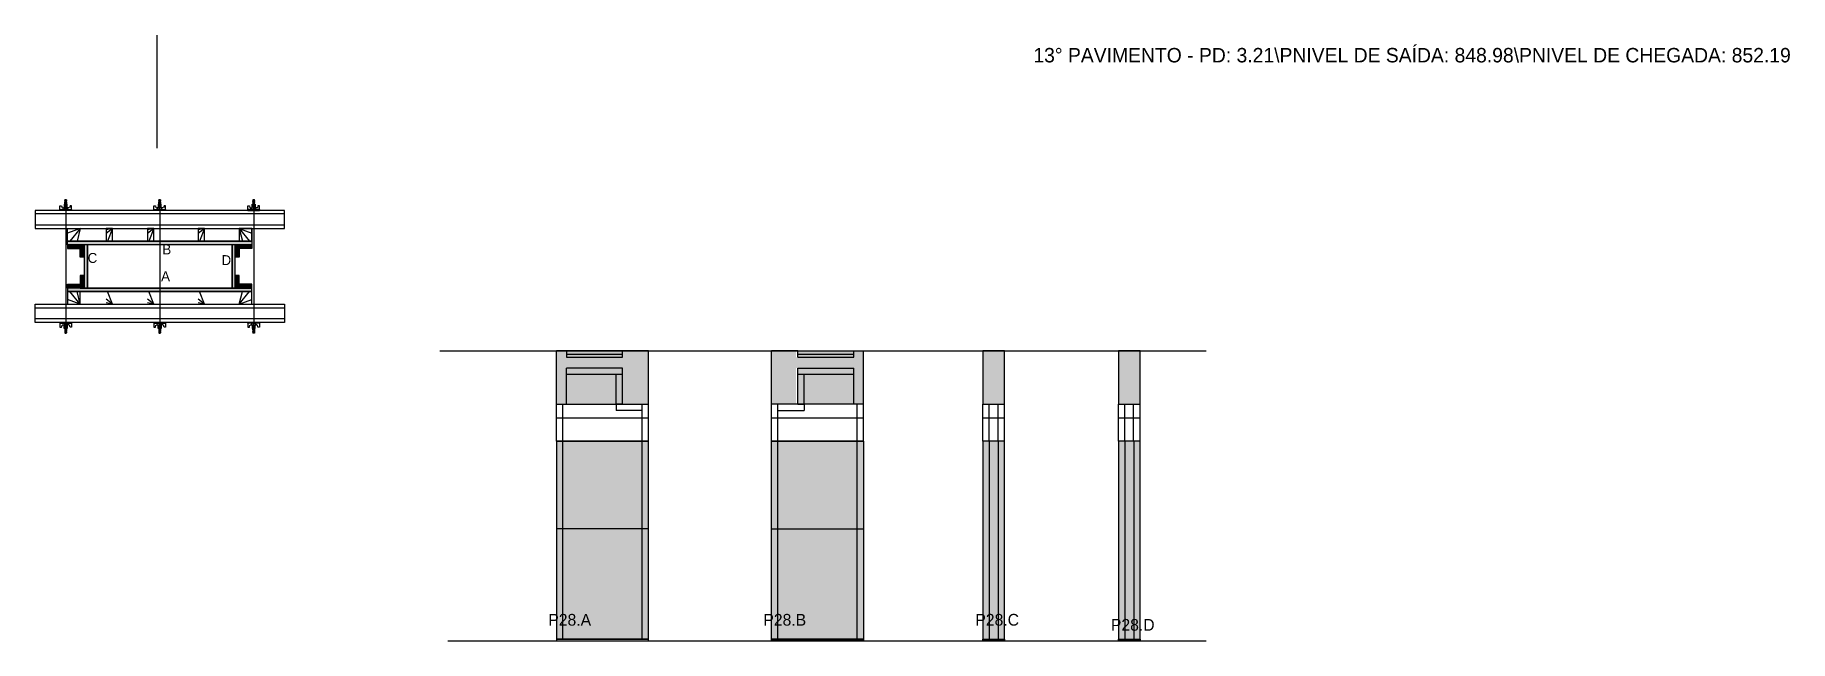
# Model space of a CAD drawing. Header units: metres. Extents: x 2891 to 4834, y 2999 to 3670.
import ezdxf

# ---------------------------------------------------------------- set-up
doc = ezdxf.new("R2010")
doc.units = ezdxf.units.M
for name, color, linetype in [('CHAPA', 7, 'Continuous'), ('COTA', 7, 'Continuous'), ('Hachura', 7, 'Continuous'), ('Madeira', 7, 'Continuous'), ('NOMENCLATURA', 7, 'Continuous'), ('Nível', 7, 'Continuous'), ('Painéis', 7, 'Continuous'), ('Perfil Metálico', 7, 'Continuous'), ('SARR_2.2x7', 7, 'Continuous'), ('SARRAFO', 7, 'Continuous'), ('Texto Seção', 7, 'Continuous'), ('TEXTO_GERAL', 7, 'Continuous')]:
    doc.layers.add(name, color=color, linetype=linetype)

msp = doc.modelspace()

# ---------------------------------------------------------------- hatches: boundary and pattern name
at = {"layer": 'COTA'}
h = msp.add_hatch(color=7, dxfattribs=at)
h.dxf.hatch_style = 1
h.paths.add_polyline_path([(3570.2, 3320.2), (3541.2, 3320.2), (3541.2, 3313.2), (3479.2, 3313.2), (3479.2, 3320.2), (3468.2, 3320.2), (3468.2, 3261.2), (3479.2, 3261.2), (3479.2, 3301.2), (3541.2, 3301.2), (3541.2, 3261.2), (3570.2, 3261.2), (3570.2, 3320.2)])
h = msp.add_hatch(color=7, dxfattribs=at)
h.dxf.hatch_style = 1
h.paths.add_polyline_path([(3733.3, 3301.2), (3797.3, 3301.2), (3797.3, 3261.2), (3808.3, 3261.2), (3808.3, 3320.2), (3797.3, 3320.2), (3797.3, 3313.2), (3733.3, 3313.2), (3733.3, 3320.2), (3706.3, 3320.2), (3706.3, 3261.2), (3733.3, 3261.2), (3733.3, 3301.2)])
h = msp.add_hatch(color=7, dxfattribs=at)
h.dxf.hatch_style = 1
h.paths.add_polyline_path([(3940.3, 3261.2), (3964.3, 3261.2), (3964.3, 3261.2), (3964.3, 3320.2), (3964.3, 3320.2), (3940.3, 3320.2), (3940.3, 3320.2), (3940.3, 3261.2)])
h = msp.add_hatch(color=7, dxfattribs=at)
h.dxf.hatch_style = 1
h.paths.add_polyline_path([(4090.3, 3261.2), (4114.3, 3261.2), (4114.3, 3261.2), (4114.3, 3320.2), (4114.3, 3320.2), (4090.3, 3320.2), (4090.3, 3320.2), (4090.3, 3261.2)])
at = {"layer": 'Hachura'}
h = msp.add_hatch(color=7, dxfattribs=at)
h.dxf.hatch_style = 1
h.paths.add_polyline_path([(2927, 3437.9), (2927, 3441.9), (2927, 3441.9), (3131, 3441.9), (3131, 3441.9), (3131, 3437.9), (3131, 3437.9), (2927, 3437.9)])
h = msp.add_hatch(color=7, dxfattribs=at)
h.dxf.hatch_style = 1
h.paths.add_polyline_path([(2927, 3437.9), (2927, 3441.9), (2927, 3441.9), (3131, 3441.9), (3131, 3441.9), (3131, 3437.9), (3131, 3437.9), (2927, 3437.9)])
h = msp.add_hatch(color=7, dxfattribs=at)
h.dxf.hatch_style = 1
h.paths.add_polyline_path([(2941, 3437.9), (2941, 3433.5), (2941, 3433.5), (2927, 3433.5), (2927, 3433.5), (2927, 3437.9), (2927, 3437.9), (2941, 3437.9)])
h = msp.add_hatch(color=7, dxfattribs=at)
h.dxf.hatch_style = 1
h.paths.add_polyline_path([(2945.4, 3437.9), (2941, 3437.9), (2941, 3437.9), (2941, 3423.9), (2941, 3423.9), (2945.4, 3423.9), (2945.4, 3423.9), (2945.4, 3437.9)])
h = msp.add_hatch(color=7, dxfattribs=at)
h.dxf.hatch_style = 1
h.paths.add_polyline_path([(2949, 3437.9), (2945.4, 3437.9), (2945.4, 3437.9), (2945.4, 3389.9), (2945.4, 3389.9), (2949, 3389.9), (2949, 3389.9), (2949, 3437.9)])
h = msp.add_hatch(color=7, dxfattribs=at)
h.dxf.hatch_style = 1
h.paths.add_polyline_path([(2949, 3437.9), (2945.4, 3437.9), (2945.4, 3437.9), (2945.4, 3389.9), (2945.4, 3389.9), (2949, 3389.9), (2949, 3389.9), (2949, 3437.9)])
h = msp.add_hatch(color=7, dxfattribs=at)
h.dxf.hatch_style = 1
h.paths.add_polyline_path([(3112.6, 3437.9), (3109, 3437.9), (3109, 3437.9), (3109, 3389.9), (3109, 3389.9), (3112.6, 3389.9), (3112.6, 3389.9), (3112.6, 3437.9)])
h = msp.add_hatch(color=7, dxfattribs=at)
h.dxf.hatch_style = 1
h.paths.add_polyline_path([(3112.6, 3437.9), (3109, 3437.9), (3109, 3437.9), (3109, 3389.9), (3109, 3389.9), (3112.6, 3389.9), (3112.6, 3389.9), (3112.6, 3437.9)])
h = msp.add_hatch(color=7, dxfattribs=at)
h.dxf.hatch_style = 1
h.paths.add_polyline_path([(3117, 3437.9), (3112.6, 3437.9), (3112.6, 3437.9), (3112.6, 3423.9), (3112.6, 3423.9), (3117, 3423.9), (3117, 3423.9), (3117, 3437.9)])
h = msp.add_hatch(color=7, dxfattribs=at)
h.dxf.hatch_style = 1
h.paths.add_polyline_path([(3117, 3437.9), (3117, 3433.5), (3117, 3433.5), (3131, 3433.5), (3131, 3433.5), (3131, 3437.9), (3131, 3437.9), (3117, 3437.9)])
h = msp.add_hatch(color=7, dxfattribs=at)
h.dxf.hatch_style = 1
h.paths.add_polyline_path([(2945.4, 3389.9), (2941, 3389.9), (2941, 3389.9), (2941, 3403.9), (2941, 3403.9), (2945.4, 3403.9), (2945.4, 3403.9), (2945.4, 3389.9)])
h = msp.add_hatch(color=7, dxfattribs=at)
h.dxf.hatch_style = 1
h.paths.add_polyline_path([(3117, 3389.9), (3112.6, 3389.9), (3112.6, 3389.9), (3112.6, 3403.9), (3112.6, 3403.9), (3117, 3403.9), (3117, 3403.9), (3117, 3389.9)])
h = msp.add_hatch(color=7, dxfattribs=at)
h.dxf.hatch_style = 1
h.paths.add_polyline_path([(2941, 3389.9), (2941, 3394.3), (2941, 3394.3), (2927, 3394.3), (2927, 3394.3), (2927, 3389.9), (2927, 3389.9), (2941, 3389.9)])
h = msp.add_hatch(color=7, dxfattribs=at)
h.dxf.hatch_style = 1
h.paths.add_polyline_path([(2927, 3389.9), (2927, 3385.9), (2927, 3385.9), (3131, 3385.9), (3131, 3385.9), (3131, 3389.9), (3131, 3389.9), (2927, 3389.9)])
h = msp.add_hatch(color=7, dxfattribs=at)
h.dxf.hatch_style = 1
h.paths.add_polyline_path([(2927, 3389.9), (2927, 3385.9), (2927, 3385.9), (3131, 3385.9), (3131, 3385.9), (3131, 3389.9), (3131, 3389.9), (2927, 3389.9)])
h = msp.add_hatch(color=7, dxfattribs=at)
h.dxf.hatch_style = 1
h.paths.add_polyline_path([(3117, 3389.9), (3117, 3394.3), (3117, 3394.3), (3131, 3394.3), (3131, 3394.3), (3131, 3389.9), (3131, 3389.9), (3117, 3389.9)])
h = msp.add_hatch(color=7, dxfattribs=at)
h.dxf.hatch_style = 1
h.paths.add_polyline_path([(3570.2, 3123.2), (3468.2, 3123.2), (3468.2, 3123.2), (3468.2, 3001.2), (3468.2, 3001.2), (3570.2, 3001.2), (3570.2, 3001.2), (3570.2, 3123.2)])
h.paths.add_polyline_path([(3541.2, 3313.2), (3541.2, 3320.2), (3541.2, 3320.2), (3479.2, 3320.2), (3479.2, 3320.2), (3479.2, 3313.2), (3479.2, 3313.2), (3541.2, 3313.2)])
h.paths.add_polyline_path([(3570.2, 3220.2), (3468.2, 3220.2), (3468.2, 3220.2), (3468.2, 3123.2), (3468.2, 3123.2), (3570.2, 3123.2), (3570.2, 3123.2), (3570.2, 3220.2)])
h.paths.add_polyline_path([(3479.2, 3261.2), (3541.2, 3261.2), (3541.2, 3261.2), (3541.2, 3301.2), (3541.2, 3301.2), (3479.2, 3301.2), (3479.2, 3301.2), (3479.2, 3261.2)])
h = msp.add_hatch(color=7, dxfattribs=at)
h.dxf.hatch_style = 1
h.paths.add_polyline_path([(3706.3, 3123.2), (3808.3, 3123.2), (3808.3, 3123.2), (3808.3, 3001.2), (3808.3, 3001.2), (3706.3, 3001.2), (3706.3, 3001.2), (3706.3, 3123.2)])
h.paths.add_polyline_path([(3735.3, 3313.2), (3735.3, 3320.2), (3735.3, 3320.2), (3797.3, 3320.2), (3797.3, 3320.2), (3797.3, 3313.2), (3797.3, 3313.2), (3735.3, 3313.2)])
h.paths.add_polyline_path([(3808.3, 3220.2), (3706.3, 3220.2), (3706.3, 3220.2), (3706.3, 3123.2), (3706.3, 3123.2), (3808.3, 3123.2), (3808.3, 3123.2), (3808.3, 3220.2)])
h.paths.add_polyline_path([(3735.3, 3261.2), (3797.3, 3261.2), (3797.3, 3261.2), (3797.3, 3301.2), (3797.3, 3301.2), (3735.3, 3301.2), (3735.3, 3301.2), (3735.3, 3261.2)])
h = msp.add_hatch(color=7, dxfattribs=at)
h.dxf.hatch_style = 1
h.paths.add_polyline_path([(3964.3, 3220.2), (3940.3, 3220.2), (3940.3, 3220.2), (3940.3, 2999.2), (3940.3, 2999.2), (3964.3, 2999.2), (3964.3, 2999.2), (3964.3, 3220.2)])
h = msp.add_hatch(color=7, dxfattribs=at)
h.dxf.hatch_style = 1
h.paths.add_polyline_path([(4114.3, 3220.2), (4090.3, 3220.2), (4090.3, 3220.2), (4090.3, 2999.2), (4090.3, 2999.2), (4114.3, 2999.2), (4114.3, 2999.2), (4114.3, 3220.2)])

# ---------------------------------------------------------------- linework, layer by layer
at = {"layer": 'CHAPA', "color": 7, "lineweight": 25}
for points in [[(2927, 3437.9), (2927, 3441.9), (3131, 3441.9), (3131, 3437.9)], [(2927, 3437.9), (2927, 3441.9), (3131, 3441.9), (3131, 3437.9)], [(2949, 3437.9), (2945.4, 3437.9), (2945.4, 3389.9), (2949, 3389.9)], [(2949, 3437.9), (2945.4, 3437.9), (2945.4, 3389.9), (2949, 3389.9)], [(3112.6, 3437.9), (3109, 3437.9), (3109, 3389.9), (3112.6, 3389.9)], [(3112.6, 3437.9), (3109, 3437.9), (3109, 3389.9), (3112.6, 3389.9)], [(2927, 3389.9), (2927, 3385.9), (3131, 3385.9), (3131, 3389.9)], [(2927, 3389.9), (2927, 3385.9), (3131, 3385.9), (3131, 3389.9)]]:
    msp.add_lwpolyline(points, close=True, dxfattribs=at)
at = {"layer": 'COTA', "color": 7, "lineweight": 25}
for p, q in [((3570.2, 3320.2), (3468.2, 3320.2)), ((3468.2, 3261.2), (3468.2, 3320.2)), ((3570.2, 3261.2), (3570.2, 3320.2)), ((3706.3, 3261.2), (3706.3, 3320.2)), ((3735.3, 3320.2), (3706.3, 3320.2)), ((3797.3, 3320.2), (3808.3, 3320.2)), ((3808.3, 3261.2), (3808.3, 3320.2))]:
    msp.add_line(p, q, dxfattribs=at)
for points in [[(3964.3, 3261.2), (3964.3, 3320.2), (3940.3, 3320.2), (3940.3, 3261.2)], [(4114.3, 3261.2), (4114.3, 3320.2), (4090.3, 3320.2), (4090.3, 3261.2)]]:
    msp.add_lwpolyline(points, dxfattribs=at)
at = {"layer": 'Defpoints', "color": 7, "lineweight": 25}
msp.add_line((3026, 3544.9), (3026, 3669.9), dxfattribs=at)
at = {"layer": 'Hachura', "color": 7, "lineweight": 25}
for p, q in [((2918.5, 3475.9), (2918.5, 3481)), ((2918.5, 3481), (2920.2, 3481)), ((2920.2, 3481), (2920.8, 3478.8)), ((2921.1, 3478.6), (2923, 3478.6)), ((2923, 3479.4), (2926.9, 3479.4)), ((2923, 3476.8), (2923, 3479.4)), ((2926.6, 3482.6), (2923.3, 3482.6)), ((2923.3, 3482.6), (2923.3, 3479.4)), ((2926.6, 3482.5), (2923.3, 3482.5)), ((2926, 3485.6), (2923.8, 3486.7)), ((2926, 3484.5), (2923.8, 3485.5)), ((2926, 3483.3), (2923.8, 3484.4)), ((2925.1, 3482.6), (2923.8, 3483.2)), ((2923.9, 3487.4), (2924.3, 3487.7)), ((2923.9, 3487), (2923.9, 3487.4)), ((2923.9, 3487.4), (2923.9, 3487.4)), ((2925.9, 3487.4), (2923.9, 3487.4)), ((2923.9, 3487), (2925.9, 3486.1)), ((2923.9, 3487), (2926, 3485.9)), ((2923.9, 3487), (2925.9, 3486.1)), ((2923.9, 3485.9), (2923.9, 3486.5)), ((2925.9, 3485.6), (2923.9, 3486.5)), ((2923.9, 3485.9), (2925.9, 3484.9)), ((2923.9, 3485.8), (2926, 3484.7)), ((2923.9, 3484.7), (2923.9, 3485.4)), ((2925.9, 3484.4), (2923.9, 3485.4)), ((2923.9, 3485.2), (2923.9, 3485.4)), ((2923.9, 3484.7), (2925.9, 3483.8)), ((2923.9, 3484.6), (2926, 3483.5)), ((2923.9, 3483.6), (2923.9, 3484.2)), ((2925.9, 3483.2), (2923.9, 3484.2)), ((2923.9, 3483.6), (2925.9, 3482.6)), ((2924.8, 3482.6), (2923.9, 3483)), ((2923.9, 3482.6), (2923.9, 3483)), ((2924.3, 3487.7), (2925.5, 3487.7)), ((2924.3, 3482.6), (2924.3, 3479.4)), ((2925.9, 3486.7), (2924.6, 3487.4)), ((2924.7, 3476.8), (2924.7, 3478.8)), ((2926, 3486.8), (2924.8, 3487.4)), ((2925, 3486.7), (2925, 3344.9)), ((2925.2, 3478.8), (2925.2, 3476.8)), ((2925.4, 3487.4), (2926, 3487)), ((2925.9, 3487.4), (2925.5, 3487.7)), ((2925.6, 3487.4), (2925.9, 3487.2)), ((2925.9, 3487.2), (2925.9, 3487.4)), ((2925.9, 3486.7), (2925.9, 3486.1)), ((2925.9, 3484.9), (2925.9, 3485.6)), ((2925.9, 3484.2), (2925.9, 3484.4)), ((2925.9, 3484.2), (2925.9, 3483.8)), ((2925.9, 3483.2), (2925.9, 3482.6)), ((2925.9, 3482.6), (2925.9, 3479.4)), ((2926.6, 3479.4), (2926.6, 3482.6)), ((2926.9, 3479.4), (2926.6, 3479.4)), ((2926.9, 3479.4), (2926.6, 3479.4)), ((2926.9, 3479.4), (2926.9, 3476.8)), ((2928.8, 3478.6), (2926.9, 3478.6)), ((2929.7, 3481), (2929.2, 3478.8)), ((2931.4, 3481), (2929.7, 3481)), ((2931.4, 3476.8), (2931.4, 3481)), ((3022.5, 3475.9), (3022.5, 3481)), ((3022.5, 3481), (3024.2, 3481)), ((3024.2, 3481), (3024.8, 3478.8)), ((3025.1, 3478.6), (3027, 3478.6)), ((3027, 3479.4), (3030.9, 3479.4)), ((3027, 3476.8), (3027, 3479.4)), ((3030.6, 3482.6), (3027.3, 3482.6)), ((3027.3, 3482.6), (3027.3, 3479.4)), ((3030.6, 3482.5), (3027.3, 3482.5)), ((3030, 3485.6), (3027.8, 3486.7)), ((3030, 3484.5), (3027.8, 3485.5)), ((3030, 3483.3), (3027.8, 3484.4)), ((3029.1, 3482.6), (3027.8, 3483.2)), ((3027.9, 3487.4), (3028.3, 3487.7)), ((3027.9, 3487), (3027.9, 3487.4)), ((3027.9, 3487.4), (3027.9, 3487.4)), ((3029.9, 3487.4), (3027.9, 3487.4)), ((3027.9, 3487), (3029.9, 3486.1)), ((3027.9, 3487), (3030, 3485.9)), ((3027.9, 3487), (3029.9, 3486.1)), ((3027.9, 3485.9), (3027.9, 3486.5)), ((3029.9, 3485.6), (3027.9, 3486.5)), ((3027.9, 3485.9), (3029.9, 3484.9)), ((3027.9, 3485.8), (3030, 3484.7)), ((3027.9, 3484.7), (3027.9, 3485.4)), ((3029.9, 3484.4), (3027.9, 3485.4)), ((3027.9, 3485.2), (3027.9, 3485.4)), ((3027.9, 3484.7), (3029.9, 3483.8)), ((3027.9, 3484.6), (3030, 3483.5)), ((3027.9, 3483.6), (3027.9, 3484.2)), ((3029.9, 3483.2), (3027.9, 3484.2)), ((3027.9, 3483.6), (3029.9, 3482.6)), ((3028.8, 3482.6), (3027.9, 3483)), ((3027.9, 3482.6), (3027.9, 3483)), ((3028.3, 3487.7), (3029.5, 3487.7)), ((3028.3, 3482.6), (3028.3, 3479.4)), ((3029.9, 3486.7), (3028.6, 3487.4)), ((3028.7, 3476.8), (3028.7, 3478.8)), ((3030, 3486.8), (3028.8, 3487.4)), ((3029, 3486.7), (3029, 3344.9)), ((3029.2, 3478.8), (3029.2, 3476.8)), ((3029.4, 3487.4), (3030, 3487)), ((3029.9, 3487.4), (3029.5, 3487.7)), ((3029.6, 3487.4), (3029.9, 3487.2)), ((3029.9, 3487.2), (3029.9, 3487.4)), ((3029.9, 3486.7), (3029.9, 3486.1)), ((3029.9, 3484.9), (3029.9, 3485.6)), ((3029.9, 3484.2), (3029.9, 3484.4)), ((3029.9, 3484.2), (3029.9, 3483.8)), ((3029.9, 3483.2), (3029.9, 3482.6)), ((3029.9, 3482.6), (3029.9, 3479.4)), ((3030.6, 3479.4), (3030.6, 3482.6)), ((3030.9, 3479.4), (3030.6, 3479.4)), ((3030.9, 3479.4), (3030.6, 3479.4)), ((3030.9, 3479.4), (3030.9, 3476.8)), ((3032.8, 3478.6), (3030.9, 3478.6)), ((3033.7, 3481), (3033.2, 3478.8)), ((3035.4, 3481), (3033.7, 3481)), ((3035.4, 3476.8), (3035.4, 3481)), ((3126.5, 3476.8), (3126.5, 3481)), ((3126.5, 3481), (3128.2, 3481)), ((3128.2, 3481), (3128.8, 3478.8)), ((3129.1, 3478.6), (3131, 3478.6)), ((3134.9, 3479.4), (3131, 3479.4)), ((3131, 3479.4), (3131, 3476.8)), ((3131, 3479.4), (3131.3, 3479.4)), ((3131, 3479.4), (3131.3, 3479.4)), ((3131.3, 3482.6), (3134.6, 3482.6)), ((3131.3, 3479.4), (3131.3, 3482.6)), ((3131.3, 3482.5), (3134.6, 3482.5)), ((3132.6, 3487.4), (3131.9, 3487)), ((3134.1, 3487), (3131.9, 3485.9)), ((3134.1, 3485.8), (3131.9, 3484.7)), ((3134.1, 3484.6), (3131.9, 3483.5)), ((3132, 3486.8), (3133.1, 3487.4)), ((3132, 3485.6), (3134.1, 3486.7)), ((3132, 3484.5), (3134.1, 3485.5)), ((3132, 3483.3), (3134.1, 3484.4)), ((3132.1, 3487.4), (3132.4, 3487.7)), ((3132.3, 3487.4), (3132.1, 3487.2)), ((3132.1, 3487.2), (3132.1, 3487.4)), ((3132.1, 3486.7), (3133.4, 3487.4)), ((3132.1, 3487.4), (3134, 3487.4)), ((3134, 3487), (3132.1, 3486.1)), ((3134, 3487), (3132.1, 3486.1)), ((3132.1, 3486.7), (3132.1, 3486.1)), ((3132.1, 3485.6), (3134, 3486.5)), ((3134, 3485.9), (3132.1, 3484.9)), ((3132.1, 3484.9), (3132.1, 3485.6)), ((3132.1, 3484.4), (3134, 3485.4)), ((3134, 3484.7), (3132.1, 3483.8)), ((3132.1, 3484.2), (3132.1, 3484.4)), ((3132.1, 3484.2), (3132.1, 3483.8)), ((3132.1, 3483.2), (3134, 3484.2)), ((3134, 3483.6), (3132.1, 3482.6)), ((3132.1, 3483.2), (3132.1, 3482.6)), ((3132.1, 3482.6), (3132.1, 3479.4)), ((3133.7, 3487.7), (3132.4, 3487.7)), ((3132.8, 3482.6), (3134.1, 3483.2)), ((3132.8, 3478.8), (3132.8, 3476.8)), ((3133, 3486.7), (3133, 3344.9)), ((3133.1, 3482.6), (3134, 3483)), ((3133.3, 3476.8), (3133.3, 3478.8)), ((3133.6, 3482.6), (3133.6, 3479.4)), ((3134, 3487.4), (3133.7, 3487.7)), ((3134, 3487), (3134, 3487.4)), ((3134, 3487.4), (3134, 3487.4)), ((3134, 3485.9), (3134, 3486.5)), ((3134, 3484.7), (3134, 3485.4)), ((3134, 3485.2), (3134, 3485.4)), ((3134, 3483.6), (3134, 3484.2)), ((3134, 3482.6), (3134, 3483)), ((3134.6, 3482.6), (3134.6, 3479.4)), ((3134.9, 3476.8), (3134.9, 3479.4)), ((3136.8, 3478.6), (3134.9, 3478.6)), ((3137.7, 3481), (3137.2, 3478.8)), ((3139.4, 3481), (3137.7, 3481)), ((3139.4, 3475.9), (3139.4, 3481)), ((2918.5, 3476.8), (2931.4, 3476.8)), ((2918.5, 3476.8), (2923.7, 3476.8)), ((2931.4, 3475.9), (2918.5, 3475.9)), ((2918.7, 3476.8), (2918.7, 3475.9)), ((2918.9, 3476.8), (2918.9, 3475.9)), ((2919.2, 3476.8), (2919.2, 3475.9)), ((2919.7, 3476.8), (2919.7, 3475.9)), ((2920.5, 3476.8), (2920.5, 3475.9)), ((2921.9, 3476.8), (2921.9, 3475.9)), ((2930.5, 3475.9), (2922.6, 3475.9)), ((2925, 3476.8), (2923, 3476.8)), ((2923.7, 3476.8), (2924.3, 3476.8)), ((2924, 3476.5), (2924, 3476.7)), ((2924, 3476), (2924, 3476.5)), ((2925, 3476.8), (2925, 3475.9)), ((2925.9, 3476.7), (2925.9, 3476.2)), ((2928, 3476.8), (2928, 3475.9)), ((2929.4, 3476.8), (2929.4, 3475.9)), ((2930.3, 3476.8), (2930.3, 3475.9)), ((2930.7, 3476.8), (2930.7, 3475.9)), ((2931.1, 3476.8), (2931.1, 3475.9)), ((2931.3, 3476.8), (2931.3, 3475.9)), ((2931.4, 3476.8), (2931.4, 3475.9)), ((3022.5, 3476.8), (3035.4, 3476.8)), ((3022.5, 3476.8), (3027.7, 3476.8)), ((3035.4, 3475.9), (3022.5, 3475.9)), ((3022.7, 3476.8), (3022.7, 3475.9)), ((3022.9, 3476.8), (3022.9, 3475.9)), ((3023.2, 3476.8), (3023.2, 3475.9)), ((3023.7, 3476.8), (3023.7, 3475.9)), ((3024.5, 3476.8), (3024.5, 3475.9)), ((3025.9, 3476.8), (3025.9, 3475.9)), ((3034.5, 3475.9), (3026.6, 3475.9)), ((3029, 3476.8), (3027, 3476.8)), ((3027.7, 3476.8), (3028.3, 3476.8)), ((3028, 3476.5), (3028, 3476.7)), ((3028, 3476), (3028, 3476.5)), ((3029, 3476.8), (3029, 3475.9)), ((3029.9, 3476.7), (3029.9, 3476.2)), ((3032, 3476.8), (3032, 3475.9)), ((3033.4, 3476.8), (3033.4, 3475.9)), ((3034.3, 3476.8), (3034.3, 3475.9)), ((3034.7, 3476.8), (3034.7, 3475.9)), ((3035.1, 3476.8), (3035.1, 3475.9)), ((3035.3, 3476.8), (3035.3, 3475.9)), ((3035.4, 3476.8), (3035.4, 3475.9)), ((3139.4, 3476.8), (3126.5, 3476.8)), ((3126.5, 3476.8), (3126.5, 3475.9)), ((3126.5, 3475.9), (3139.4, 3475.9)), ((3126.7, 3476.8), (3126.7, 3475.9)), ((3126.9, 3476.8), (3126.9, 3475.9)), ((3127.2, 3476.8), (3127.2, 3475.9)), ((3127.5, 3475.9), (3135.3, 3475.9)), ((3127.7, 3476.8), (3127.7, 3475.9)), ((3128.5, 3476.8), (3128.5, 3475.9)), ((3129.9, 3476.8), (3129.9, 3475.9)), ((3132, 3476.7), (3132, 3476.2)), ((3133, 3476.8), (3134.9, 3476.8)), ((3133, 3476.8), (3133, 3475.9)), ((3134.3, 3476.8), (3133.6, 3476.8)), ((3133.9, 3476.5), (3133.9, 3476.7)), ((3133.9, 3476), (3133.9, 3476.5)), ((3139.4, 3476.8), (3134.3, 3476.8)), ((3136, 3476.8), (3136, 3475.9)), ((3137.4, 3476.8), (3137.4, 3475.9)), ((3138.3, 3476.8), (3138.3, 3475.9)), ((3138.7, 3476.8), (3138.7, 3475.9)), ((3139.1, 3476.8), (3139.1, 3475.9)), ((3139.3, 3476.8), (3139.3, 3475.9)), ((2931.4, 3351.9), (2918.5, 3351.9)), ((2918.5, 3351.9), (2918.5, 3346.7)), ((2918.5, 3351), (2931.4, 3351)), ((2918.5, 3351), (2923.7, 3351)), ((2918.5, 3346.7), (2920.2, 3346.7)), ((2918.7, 3351), (2918.7, 3351.9)), ((2918.9, 3351), (2918.9, 3351.9)), ((2919.2, 3351), (2919.2, 3351.9)), ((2919.7, 3351), (2919.7, 3351.9)), ((2920.2, 3346.7), (2920.8, 3348.9)), ((2920.5, 3351), (2920.5, 3351.9)), ((2921.1, 3349.2), (2923, 3349.2)), ((2921.9, 3351), (2921.9, 3351.9)), ((2930.5, 3351.9), (2922.6, 3351.9)), ((2925, 3351), (2923, 3351)), ((2923, 3351), (2923, 3348.4)), ((2923, 3348.4), (2926.9, 3348.4)), ((2923.3, 3345.2), (2923.3, 3348.4)), ((2926.6, 3345.2), (2923.3, 3345.2)), ((2926.6, 3345.2), (2923.3, 3345.2)), ((2923.7, 3351), (2924.3, 3351)), ((2925.1, 3345.2), (2923.8, 3344.5)), ((2926, 3344.5), (2923.8, 3343.4)), ((2926, 3343.3), (2923.8, 3342.2)), ((2926, 3342.1), (2923.8, 3341.1)), ((2923.9, 3344.2), (2925.9, 3345.2)), ((2924.8, 3345.2), (2923.9, 3344.7)), ((2923.9, 3345.2), (2923.9, 3344.7)), ((2925.9, 3344.5), (2923.9, 3343.6)), ((2923.9, 3344.2), (2923.9, 3343.6)), ((2923.9, 3343.1), (2926, 3344.2)), ((2923.9, 3343.1), (2925.9, 3344)), ((2925.9, 3343.4), (2923.9, 3342.4)), ((2923.9, 3343.1), (2923.9, 3342.4)), ((2923.9, 3342), (2926, 3343.1)), ((2923.9, 3341.9), (2925.9, 3342.9)), ((2923.9, 3342.6), (2923.9, 3342.4)), ((2925.9, 3342.2), (2923.9, 3341.2)), ((2923.9, 3341.9), (2923.9, 3341.2)), ((2923.9, 3340.8), (2926, 3341.9)), ((2923.9, 3340.7), (2925.9, 3341.7)), ((2923.9, 3340.7), (2925.9, 3341.7)), ((2924, 3351.7), (2924, 3351.3)), ((2924, 3351.3), (2924, 3351.1)), ((2924.3, 3345.2), (2924.3, 3348.4)), ((2924.7, 3351), (2924.7, 3349)), ((2925, 3351), (2925, 3351.9)), ((2925.2, 3349), (2925.2, 3351)), ((2925.9, 3351.1), (2925.9, 3351.5)), ((2925.9, 3345.2), (2925.9, 3348.4)), ((2925.9, 3344.5), (2925.9, 3345.2)), ((2925.9, 3343.6), (2925.9, 3344)), ((2925.9, 3343.6), (2925.9, 3343.4)), ((2925.9, 3342.9), (2925.9, 3342.2)), ((2925.9, 3341.1), (2925.9, 3341.7)), ((2926.6, 3348.4), (2926.6, 3345.2)), ((2926.9, 3348.4), (2926.6, 3348.4)), ((2926.9, 3348.4), (2926.6, 3348.4)), ((2926.9, 3348.4), (2926.9, 3351)), ((2928.8, 3349.2), (2926.9, 3349.2)), ((2928, 3351), (2928, 3351.9)), ((2929.7, 3346.7), (2929.2, 3348.9)), ((2929.4, 3351), (2929.4, 3351.9)), ((2931.4, 3346.7), (2929.7, 3346.7)), ((2930.3, 3351), (2930.3, 3351.9)), ((2930.7, 3351), (2930.7, 3351.9)), ((2931.1, 3351), (2931.1, 3351.9)), ((2931.3, 3351), (2931.3, 3351.9)), ((2931.4, 3351), (2931.4, 3351.9)), ((2931.4, 3351), (2931.4, 3346.7)), ((3035.4, 3351.9), (3022.5, 3351.9)), ((3022.5, 3351.9), (3022.5, 3346.7)), ((3022.5, 3351), (3035.4, 3351)), ((3022.5, 3351), (3027.7, 3351)), ((3022.5, 3346.7), (3024.2, 3346.7)), ((3022.7, 3351), (3022.7, 3351.9)), ((3022.9, 3351), (3022.9, 3351.9)), ((3023.2, 3351), (3023.2, 3351.9)), ((3023.7, 3351), (3023.7, 3351.9)), ((3024.2, 3346.7), (3024.8, 3348.9)), ((3024.5, 3351), (3024.5, 3351.9)), ((3025.1, 3349.2), (3027, 3349.2)), ((3025.9, 3351), (3025.9, 3351.9)), ((3034.5, 3351.9), (3026.6, 3351.9)), ((3029, 3351), (3027, 3351)), ((3027, 3351), (3027, 3348.4)), ((3027, 3348.4), (3030.9, 3348.4)), ((3027.3, 3345.2), (3027.3, 3348.4)), ((3030.6, 3345.2), (3027.3, 3345.2)), ((3030.6, 3345.2), (3027.3, 3345.2)), ((3027.7, 3351), (3028.3, 3351)), ((3029.1, 3345.2), (3027.8, 3344.5)), ((3030, 3344.5), (3027.8, 3343.4)), ((3030, 3343.3), (3027.8, 3342.2)), ((3030, 3342.1), (3027.8, 3341.1)), ((3027.9, 3344.2), (3029.9, 3345.2)), ((3028.8, 3345.2), (3027.9, 3344.7)), ((3027.9, 3345.2), (3027.9, 3344.7)), ((3029.9, 3344.5), (3027.9, 3343.6)), ((3027.9, 3344.2), (3027.9, 3343.6)), ((3027.9, 3343.1), (3030, 3344.2)), ((3027.9, 3343.1), (3029.9, 3344)), ((3029.9, 3343.4), (3027.9, 3342.4)), ((3027.9, 3343.1), (3027.9, 3342.4)), ((3027.9, 3342), (3030, 3343.1)), ((3027.9, 3341.9), (3029.9, 3342.9)), ((3027.9, 3342.6), (3027.9, 3342.4)), ((3029.9, 3342.2), (3027.9, 3341.2)), ((3027.9, 3341.9), (3027.9, 3341.2)), ((3027.9, 3340.8), (3030, 3341.9)), ((3027.9, 3340.7), (3029.9, 3341.7)), ((3027.9, 3340.7), (3029.9, 3341.7)), ((3028, 3351.7), (3028, 3351.3)), ((3028, 3351.3), (3028, 3351.1)), ((3028.3, 3345.2), (3028.3, 3348.4)), ((3028.7, 3351), (3028.7, 3349)), ((3029, 3351), (3029, 3351.9)), ((3029.2, 3349), (3029.2, 3351)), ((3029.9, 3351.1), (3029.9, 3351.5)), ((3029.9, 3345.2), (3029.9, 3348.4)), ((3029.9, 3344.5), (3029.9, 3345.2)), ((3029.9, 3343.6), (3029.9, 3344)), ((3029.9, 3343.6), (3029.9, 3343.4)), ((3029.9, 3342.9), (3029.9, 3342.2)), ((3029.9, 3341.1), (3029.9, 3341.7)), ((3030.6, 3348.4), (3030.6, 3345.2)), ((3030.9, 3348.4), (3030.6, 3348.4)), ((3030.9, 3348.4), (3030.6, 3348.4)), ((3030.9, 3348.4), (3030.9, 3351)), ((3032.8, 3349.2), (3030.9, 3349.2)), ((3032, 3351), (3032, 3351.9)), ((3033.7, 3346.7), (3033.2, 3348.9)), ((3033.4, 3351), (3033.4, 3351.9)), ((3035.4, 3346.7), (3033.7, 3346.7)), ((3034.3, 3351), (3034.3, 3351.9)), ((3034.7, 3351), (3034.7, 3351.9)), ((3035.1, 3351), (3035.1, 3351.9)), ((3035.3, 3351), (3035.3, 3351.9)), ((3035.4, 3351), (3035.4, 3351.9)), ((3035.4, 3351), (3035.4, 3346.7)), ((3126.5, 3351.9), (3139.4, 3351.9)), ((3126.5, 3351), (3126.5, 3351.9)), ((3139.4, 3351), (3126.5, 3351)), ((3126.5, 3351), (3126.5, 3346.7)), ((3126.5, 3346.7), (3128.2, 3346.7)), ((3126.7, 3351), (3126.7, 3351.9)), ((3126.9, 3351), (3126.9, 3351.9)), ((3127.2, 3351), (3127.2, 3351.9)), ((3127.5, 3351.9), (3135.3, 3351.9)), ((3127.7, 3351), (3127.7, 3351.9)), ((3128.2, 3346.7), (3128.8, 3348.9)), ((3128.5, 3351), (3128.5, 3351.9)), ((3129.1, 3349.2), (3131, 3349.2)), ((3129.9, 3351), (3129.9, 3351.9)), ((3131, 3348.4), (3131, 3351)), ((3134.9, 3348.4), (3131, 3348.4)), ((3131, 3348.4), (3131.3, 3348.4)), ((3131, 3348.4), (3131.3, 3348.4)), ((3131.3, 3348.4), (3131.3, 3345.2)), ((3131.3, 3345.2), (3134.6, 3345.2)), ((3131.3, 3345.2), (3134.6, 3345.2)), ((3134.1, 3343.1), (3131.9, 3344.2)), ((3134.1, 3342), (3131.9, 3343.1)), ((3134.1, 3340.8), (3131.9, 3341.9)), ((3132, 3351.1), (3132, 3351.5)), ((3132, 3344.5), (3134.1, 3343.4)), ((3132, 3343.3), (3134.1, 3342.2)), ((3132, 3342.1), (3134.1, 3341.1)), ((3132.1, 3345.2), (3132.1, 3348.4)), ((3132.1, 3344.5), (3132.1, 3345.2)), ((3134, 3344.2), (3132.1, 3345.2)), ((3132.1, 3344.5), (3134, 3343.6)), ((3132.1, 3343.6), (3132.1, 3344)), ((3134, 3343.1), (3132.1, 3344)), ((3132.1, 3343.6), (3132.1, 3343.4)), ((3132.1, 3343.4), (3134, 3342.4)), ((3132.1, 3342.9), (3132.1, 3342.2)), ((3134, 3341.9), (3132.1, 3342.9)), ((3132.1, 3342.2), (3134, 3341.2)), ((3134, 3340.7), (3132.1, 3341.7)), ((3132.1, 3341.1), (3132.1, 3341.7)), ((3134, 3340.7), (3132.1, 3341.7)), ((3132.8, 3349), (3132.8, 3351)), ((3132.8, 3345.2), (3134.1, 3344.5)), ((3133, 3351), (3133, 3351.9)), ((3133, 3351), (3134.9, 3351)), ((3133.1, 3345.2), (3134, 3344.7)), ((3133.3, 3351), (3133.3, 3349)), ((3134.3, 3351), (3133.6, 3351)), ((3133.6, 3345.2), (3133.6, 3348.4)), ((3133.9, 3351.7), (3133.9, 3351.3)), ((3133.9, 3351.3), (3133.9, 3351.1)), ((3134, 3345.2), (3134, 3344.7)), ((3134, 3344.2), (3134, 3343.6)), ((3134, 3343.1), (3134, 3342.4)), ((3134, 3342.6), (3134, 3342.4)), ((3134, 3341.9), (3134, 3341.2)), ((3139.4, 3351), (3134.3, 3351)), ((3134.6, 3345.2), (3134.6, 3348.4)), ((3134.9, 3351), (3134.9, 3348.4)), ((3136.8, 3349.2), (3134.9, 3349.2)), ((3136, 3351), (3136, 3351.9)), ((3137.7, 3346.7), (3137.2, 3348.9)), ((3137.4, 3351), (3137.4, 3351.9)), ((3139.4, 3346.7), (3137.7, 3346.7)), ((3138.3, 3351), (3138.3, 3351.9)), ((3138.7, 3351), (3138.7, 3351.9)), ((3139.1, 3351), (3139.1, 3351.9)), ((3139.3, 3351), (3139.3, 3351.9)), ((3139.4, 3351.9), (3139.4, 3346.7)), ((2923.9, 3340.7), (2923.9, 3340.4)), ((2923.9, 3340.4), (2923.9, 3340.4)), ((2923.9, 3340.4), (2924.3, 3340.1)), ((2925.9, 3340.4), (2923.9, 3340.4)), ((2924.3, 3340.1), (2925.5, 3340.1)), ((2925.9, 3341.1), (2924.6, 3340.4)), ((2926, 3341), (2924.8, 3340.4)), ((2925.4, 3340.4), (2926, 3340.7)), ((2925.9, 3340.4), (2925.5, 3340.1)), ((2925.6, 3340.4), (2925.9, 3340.5)), ((2925.9, 3340.5), (2925.9, 3340.4)), ((3027.9, 3340.7), (3027.9, 3340.4)), ((3027.9, 3340.4), (3027.9, 3340.4)), ((3027.9, 3340.4), (3028.3, 3340.1)), ((3029.9, 3340.4), (3027.9, 3340.4)), ((3028.3, 3340.1), (3029.5, 3340.1)), ((3029.9, 3341.1), (3028.6, 3340.4)), ((3030, 3341), (3028.8, 3340.4)), ((3029.4, 3340.4), (3030, 3340.7)), ((3029.9, 3340.4), (3029.5, 3340.1)), ((3029.6, 3340.4), (3029.9, 3340.5)), ((3029.9, 3340.5), (3029.9, 3340.4)), ((3132.6, 3340.4), (3131.9, 3340.7)), ((3132, 3341), (3133.1, 3340.4)), ((3132.1, 3341.1), (3133.4, 3340.4)), ((3132.3, 3340.4), (3132.1, 3340.5)), ((3132.1, 3340.5), (3132.1, 3340.4)), ((3132.1, 3340.4), (3132.4, 3340.1)), ((3132.1, 3340.4), (3134, 3340.4)), ((3133.7, 3340.1), (3132.4, 3340.1)), ((3134, 3340.4), (3133.7, 3340.1)), ((3134, 3340.7), (3134, 3340.4)), ((3134, 3340.4), (3134, 3340.4))]:
    msp.add_line(p, q, dxfattribs=at)
at = {"layer": 'Madeira', "color": 7, "lineweight": 25}
for p, q in [((2941, 3455.9), (2927, 3450.5)), ((2941, 3455.9), (2929.5, 3441.9)), ((2941, 3455.9), (2937.5, 3441.9)), ((2976.5, 3455.9), (2969.5, 3450.1)), ((2976.5, 3455.9), (2969.5, 3454.2)), ((2976.5, 3455.9), (2971, 3441.9)), ((3022.5, 3455.9), (3015.5, 3450.1)), ((3022.5, 3455.9), (3015.5, 3454.2)), ((3022.5, 3455.9), (3017, 3441.9)), ((3078.5, 3455.9), (3071.5, 3450.1)), ((3078.5, 3455.9), (3071.5, 3454.2)), ((3078.5, 3455.9), (3073, 3441.9)), ((3117, 3455.9), (3128.5, 3441.9)), ((3117, 3455.9), (3120.5, 3441.9)), ((3117, 3455.9), (3131, 3450.5)), ((2941, 3371.9), (2929.5, 3385.9)), ((2941, 3371.9), (2937.5, 3385.9)), ((2976.5, 3371.9), (2971, 3385.9)), ((3022.5, 3371.9), (3017, 3385.9)), ((3078.5, 3371.9), (3073, 3385.9)), ((3117, 3371.9), (3128.5, 3385.9)), ((3117, 3371.9), (3120.5, 3385.9)), ((2941, 3371.9), (2927, 3377.3)), ((2976.5, 3371.9), (2969.5, 3377.6)), ((2976.5, 3371.9), (2969.5, 3373.6)), ((3022.5, 3371.9), (3015.5, 3377.6)), ((3022.5, 3371.9), (3015.5, 3373.6)), ((3078.5, 3371.9), (3071.5, 3377.6)), ((3078.5, 3371.9), (3071.5, 3373.6)), ((3117, 3371.9), (3131, 3377.3))]:
    msp.add_line(p, q, dxfattribs=at)
for points in [[(3131, 3455.9), (3131, 3441.9), (2927, 3441.9), (2927, 3455.9)], [(2976.5, 3455.9), (2969.5, 3455.9), (2969.5, 3441.9), (2976.5, 3441.9)], [(3022.5, 3455.9), (3015.5, 3455.9), (3015.5, 3441.9), (3022.5, 3441.9)], [(3078.5, 3455.9), (3071.5, 3455.9), (3071.5, 3441.9), (3078.5, 3441.9)], [(3117, 3455.9), (3117, 3441.9), (3131, 3441.9), (3131, 3455.9)], [(2941, 3371.9), (2941, 3385.9), (2927, 3385.9), (2927, 3371.9)], [(3131, 3371.9), (3131, 3385.9), (2927, 3385.9), (2927, 3371.9)]]:
    msp.add_lwpolyline(points, close=True, dxfattribs=at)
at = {"layer": 'Nível', "color": 7, "lineweight": 25}
for p, q in [((3339.1, 3320.2), (4187.7, 3320.2)), ((3347.9, 2999.2), (4187.7, 2999.2))]:
    msp.add_line(p, q, dxfattribs=at)
at = {"layer": 'Painéis', "color": 7, "lineweight": 25}
for p, q in [((3735.3, 3320.2), (3797.3, 3320.2)), ((3735.3, 3313.2), (3735.3, 3320.2)), ((3735.3, 3313.2), (3797.3, 3313.2)), ((3797.3, 3313.2), (3797.3, 3320.2)), ((3541.2, 3301.2), (3479.2, 3301.2)), ((3479.2, 3261.2), (3479.2, 3301.2)), ((3541.2, 3261.2), (3541.2, 3301.2)), ((3735.3, 3301.2), (3797.3, 3301.2)), ((3735.3, 3261.2), (3735.3, 3301.2)), ((3797.3, 3261.2), (3797.3, 3301.2)), ((3468.2, 3261.2), (3570.2, 3261.2)), ((3468.2, 3220.2), (3468.2, 3261.2)), ((3468.2, 3246.2), (3570.2, 3246.2)), ((3570.2, 3220.2), (3570.2, 3261.2)), ((3808.3, 3261.2), (3706.3, 3261.2)), ((3706.3, 3220.2), (3706.3, 3261.2)), ((3706.3, 3246.2), (3808.3, 3246.2)), ((3808.3, 3220.2), (3808.3, 3261.2)), ((3940.3, 3261.2), (3964.3, 3261.2)), ((3940.3, 3220.2), (3940.3, 3261.2)), ((3940.3, 3246.2), (3964.3, 3246.2)), ((3964.3, 3220.2), (3964.3, 3261.2)), ((4090.3, 3261.2), (4114.3, 3261.2)), ((4090.3, 3220.2), (4090.3, 3261.2)), ((4090.3, 3246.2), (4114.3, 3246.2)), ((4114.3, 3220.2), (4114.3, 3261.2)), ((3468.2, 3220.2), (3570.2, 3220.2)), ((3468.2, 3220.2), (3468.2, 3123.2)), ((3570.2, 3220.2), (3468.2, 3220.2)), ((3570.2, 3123.2), (3570.2, 3220.2)), ((3706.3, 3123.2), (3706.3, 3220.2)), ((3808.3, 3220.2), (3706.3, 3220.2)), ((3706.3, 3220.2), (3808.3, 3220.2)), ((3808.3, 3220.2), (3808.3, 3123.2)), ((3940.3, 3220.2), (3940.3, 3001.2)), ((3964.3, 3220.2), (3940.3, 3220.2)), ((3964.3, 3001.2), (3964.3, 3220.2)), ((4090.3, 3220.2), (4090.3, 3001.2)), ((4114.3, 3220.2), (4090.3, 3220.2)), ((4114.3, 3001.2), (4114.3, 3220.2)), ((3468.2, 3123.2), (3468.2, 3001.2)), ((3570.2, 3123.2), (3468.2, 3123.2)), ((3570.2, 3001.2), (3570.2, 3123.2)), ((3706.3, 3001.2), (3706.3, 3123.2)), ((3706.3, 3123.2), (3808.3, 3123.2)), ((3808.3, 3123.2), (3808.3, 3001.2)), ((3468.2, 3001.2), (3570.2, 3001.2)), ((3808.3, 3001.2), (3706.3, 3001.2)), ((3940.3, 3001.2), (3964.3, 3001.2)), ((4090.3, 3001.2), (4114.3, 3001.2))]:
    msp.add_line(p, q, dxfattribs=at)
for points in [[(3109, 3389.9), (3109, 3437.9), (2949, 3437.9), (2949, 3389.9)], [(3479.2, 3313.2), (3541.2, 3313.2), (3541.2, 3320.2), (3479.2, 3320.2)], [(3570.2, 3001.2), (3468.2, 3001.2), (3468.2, 2999.2), (3570.2, 2999.2)], [(3706.3, 3001.2), (3808.3, 3001.2), (3808.3, 2999.2), (3706.3, 2999.2)], [(3940.3, 3001.2), (3964.3, 3001.2), (3964.3, 2999.2), (3940.3, 2999.2)], [(4090.3, 3001.2), (4114.3, 3001.2), (4114.3, 2999.2), (4090.3, 2999.2)]]:
    msp.add_lwpolyline(points, close=True, dxfattribs=at)
at = {"layer": 'Perfil Metálico', "color": 7, "lineweight": 25}
for points in [[(2891, 3475.9), (2891, 3455.9), (3167, 3455.9), (3167, 3475.9)], [(3167, 3459.9), (3167, 3471.9), (2891, 3471.9), (2891, 3459.9)], [(2891, 3351.9), (2891, 3371.9), (3167, 3371.9), (3167, 3351.9)], [(3167, 3367.9), (3167, 3355.9), (2891, 3355.9), (2891, 3367.9)]]:
    msp.add_lwpolyline(points, close=True, dxfattribs=at)
at = {"layer": 'SARR_2.2x7', "color": 7, "lineweight": 25}
for p, q in [((3479.2, 3316.7), (3541.2, 3316.7)), ((3735.3, 3316.7), (3797.3, 3316.7)), ((3541.2, 3294.2), (3479.2, 3294.2)), ((3534.2, 3261.2), (3534.2, 3294.2)), ((3797.3, 3294.2), (3735.3, 3294.2)), ((3742.3, 3261.2), (3742.3, 3294.2)), ((3475.2, 3220.2), (3475.2, 3261.2)), ((3541.2, 3261.2), (3534.2, 3261.2)), ((3534.2, 3261.2), (3534.2, 3254.2)), ((3563.2, 3254.2), (3534.2, 3254.2)), ((3563.2, 3261.2), (3563.2, 3261.2)), ((3563.2, 3220.2), (3563.2, 3261.2)), ((3713.3, 3261.2), (3713.3, 3261.2)), ((3713.3, 3220.2), (3713.3, 3261.2)), ((3713.3, 3254.2), (3742.3, 3254.2)), ((3735.3, 3261.2), (3742.3, 3261.2)), ((3742.3, 3261.2), (3742.3, 3254.2)), ((3801.3, 3220.2), (3801.3, 3261.2)), ((3947.3, 3220.2), (3947.3, 3261.2)), ((3957.2, 3220.2), (3957.2, 3261.2)), ((4097.3, 3220.2), (4097.3, 3261.2)), ((4107.2, 3220.2), (4107.2, 3261.2)), ((3475.2, 3123.2), (3475.2, 3220.2)), ((3475.2, 3220.2), (3475.2, 3220.2)), ((3563.2, 3123.2), (3563.2, 3220.2)), ((3713.3, 3123.2), (3713.3, 3220.2)), ((3801.3, 3123.2), (3801.3, 3220.2)), ((3947.3, 3220.2), (3947.3, 3001.2)), ((3957.3, 3220.2), (3957.3, 3001.2)), ((4097.3, 3220.2), (4097.3, 3001.2)), ((4107.3, 3220.2), (4107.3, 3001.2)), ((3475.2, 3001.2), (3475.2, 3123.2)), ((3563.2, 3001.2), (3563.2, 3123.2)), ((3713.3, 3001.2), (3713.3, 3123.2)), ((3801.3, 3001.2), (3801.3, 3123.2)), ((3475.2, 3001.2), (3475.2, 3001.2)), ((3563.2, 3001.2), (3563.2, 3001.2)), ((3713.3, 3001.2), (3713.3, 3001.2)), ((3801.3, 3001.2), (3801.3, 3001.2))]:
    msp.add_line(p, q, dxfattribs=at)
at = {"layer": 'SARRAFO', "color": 7, "lineweight": 25}
for points in [[(2927, 3433.5), (2941, 3433.5), (2941, 3437.9), (2927, 3437.9)], [(2941, 3423.9), (2941, 3437.9), (2945.4, 3437.9), (2945.4, 3423.9)], [(3112.6, 3423.9), (3112.6, 3437.9), (3117, 3437.9), (3117, 3423.9)], [(3131, 3433.5), (3117, 3433.5), (3117, 3437.9), (3131, 3437.9)], [(2941, 3403.9), (2941, 3389.9), (2945.4, 3389.9), (2945.4, 3403.9)], [(3112.6, 3403.9), (3112.6, 3389.9), (3117, 3389.9), (3117, 3403.9)], [(2927, 3394.3), (2941, 3394.3), (2941, 3389.9), (2927, 3389.9)], [(3131, 3394.3), (3117, 3394.3), (3117, 3389.9), (3131, 3389.9)]]:
    msp.add_lwpolyline(points, close=True, dxfattribs=at)

# ---------------------------------------------------------------- texts
at = {"layer": 'NOMENCLATURA', "color": 7, "lineweight": 25}
msp.add_text('13° PAVIMENTO - PD: 3.21\\PNIVEL DE SAÍDA: 848.98\\PNIVEL DE CHEGADA: 852.19', height=16, dxfattribs=at).set_placement((3996.2, 3639.7))
at = {"layer": 'Texto Seção', "color": 7, "lineweight": 25}
for s, p in [('P28.A', (3459.2, 3016.1)), ('P28.B', (3697.3, 3016.1)), ('P28.C', (3932, 3016.1)), ('P28.D', (4082.1, 3010.5))]:
    msp.add_text(s, height=13, dxfattribs=at).set_placement(p)
at = {"layer": 'TEXTO_GERAL', "color": 7, "lineweight": 25}
for s, p in [('C', (2949.2, 3417.7)), ('B', (3031.9, 3427.2)), ('D', (3097.4, 3415.3)), ('A', (3030.5, 3397.5))]:
    msp.add_text(s, height=11, dxfattribs=at).set_placement(p)

doc.saveas('drawing.dxf')
